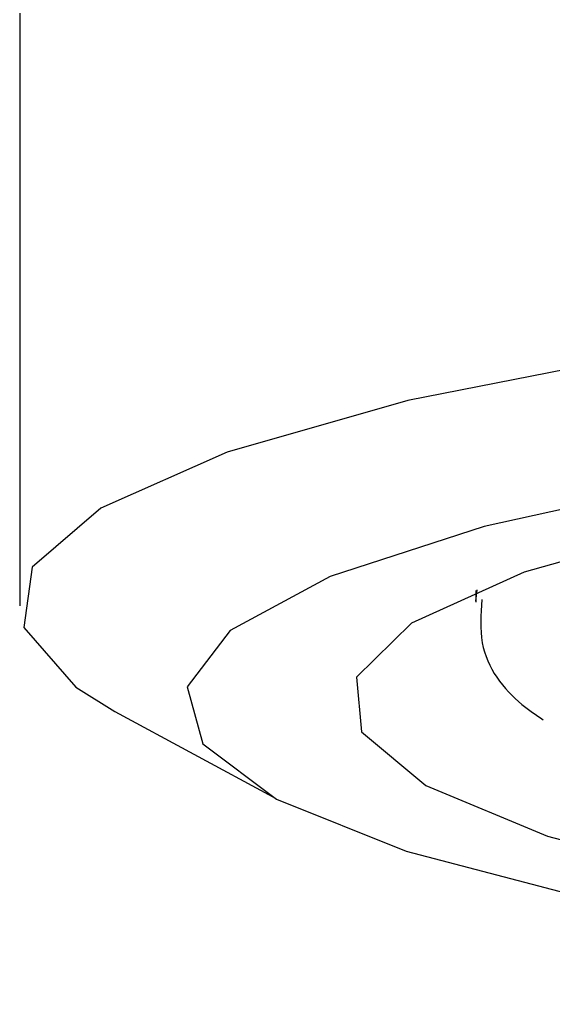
# Model space of a CAD drawing. Extents: x 14808 to 20058, y -13198 to -11680.
# Drawn here: x 19303.894 to 19304.698, y -12034.166 to -12032.671 of the extents above; entities that cross this region are included whole.
import ezdxf

# ---------------------------------------------------------------- set-up
doc = ezdxf.new("R2010")
doc.units = 0
doc.header["$LTSCALE"] = 7
doc.header["$MEASUREMENT"] = 0
doc.layers.add('Layer 5', color=7, linetype='CONTINUOUS')

# ---------------------------------------------------------------- blocks, each defined once
blk = doc.blocks.new('block 29')
at = {"layer": 'Layer 5', "color": 9, "lineweight": 25, "true_color": 0xc4c4c4}
blk.add_lwpolyline([(90.0259, 55.2125), (90.9781, 54.6964)], dxfattribs=at)
blk = doc.blocks.new('block 32')
at = {"layer": 'Layer 5', "color": 9, "lineweight": 25, "true_color": 0xc4c4c4}
blk.add_lwpolyline([(89.4526, 63.1582), (89.4526, 55.8484)], dxfattribs=at)
blk = doc.blocks.new('block 34')
at = {"layer": 'Layer 5', "color": 9, "lineweight": 25, "true_color": 0xc4c4c4}
blk.add_open_spline([(92.2397, 55.8856), (92.2335, 55.7968), (92.228, 55.7079), (92.2424, 55.6259), (92.27, 55.4743), (92.3692, 55.3461), (92.4815, 55.2545), (92.5229, 55.2201), (92.5663, 55.1904), (92.6097, 55.1615)], degree=3, knots=[0, 0, 0, 0, 1, 1, 1, 2, 2, 2, 3, 3, 3, 3], dxfattribs=at)
blk = doc.blocks.new('block 35')
at = {"layer": 'Layer 5', "color": 9, "lineweight": 25, "true_color": 0xc4c4c4}
blk.add_lwpolyline([(92.2025, 55.9401), (92.2025, 55.8712)], dxfattribs=at)
blk = doc.blocks.new('block 97')
at = {"layer": 'Layer 5', "color": 9, "lineweight": 25, "true_color": 0xc4c4c4}
blk.add_lwpolyline([(111.4468, 57.0019), (110.1418, 57.2857), (108.5729, 57.5262), (106.7869, 57.715), (104.8391, 57.848), (102.7886, 57.9196), (100.6974, 57.9286), (98.6296, 57.8742), (96.6473, 57.7584), (94.8104, 57.5841), (93.1761, 57.3574), (91.7932, 57.0852), (90.7032, 56.7752), (89.9404, 56.4369), (89.527, 56.0806), (89.4767, 55.7175), (89.7895, 55.3586), (90.0259, 55.2125)], dxfattribs=at)
blk = doc.blocks.new('block 99')
at = {"layer": 'Layer 5', "color": 9, "lineweight": 25, "true_color": 0xc4c4c4}
blk.add_lwpolyline([(100.4328, 57.1817), (98.4932, 57.1197), (96.6494, 56.9984), (94.9592, 56.822), (93.4785, 56.596), (92.2535, 56.3273), (91.3247, 56.0255), (90.7211, 55.6996), (90.462, 55.3599), (90.5571, 55.0175), (91.0015, 54.684), (91.7822, 54.3698), (92.8736, 54.0846), (94.2413, 53.8379), (95.8405, 53.6374), (97.6195, 53.4899), (99.5219, 53.3997)], dxfattribs=at)
blk = doc.blocks.new('block 100')
at = {"layer": 'Layer 5', "color": 9, "lineweight": 25, "true_color": 0xc4c4c4}
blk.add_lwpolyline([(99.8775, 56.995), (98.0371, 56.9123), (96.32, 56.7704), (94.789, 56.5747), (93.4978, 56.3321), (92.4953, 56.0517), (91.8152, 55.7437), (91.4845, 55.4185), (91.5134, 55.0885), (91.9021, 54.7653), (92.6359, 54.4608), (93.688, 54.1858), (95.0206, 53.9502), (96.586, 53.7628), (98.3272, 53.6305), (100.1813, 53.5575)], dxfattribs=at)
blk = doc.blocks.new('block 1358')
at = {"layer": 'Layer 5', "color": 9, "lineweight": 25, "true_color": 0xc4c4c4}
blk.add_lwpolyline([(92.2025, 55.8767), (92.2121, 55.9442)], dxfattribs=at)
blk = doc.blocks.new('block 2')
at = {"layer": 'Layer 5'}
for name in ['block 32', 'block 97', 'block 99', 'block 100', 'block 1358', 'block 35', 'block 34', 'block 29']:
    blk.add_blockref(name, (0, 0), dxfattribs=at)

msp = doc.modelspace()

# ---------------------------------------------------------------- block references
at = {"layer": 'Layer 5', "xscale": 0.25, "yscale": 0.25, "zscale": 0.25}
msp.add_blockref('block 2', (19281.5309, -12047.5156), dxfattribs=at)

doc.saveas('drawing.dxf')
